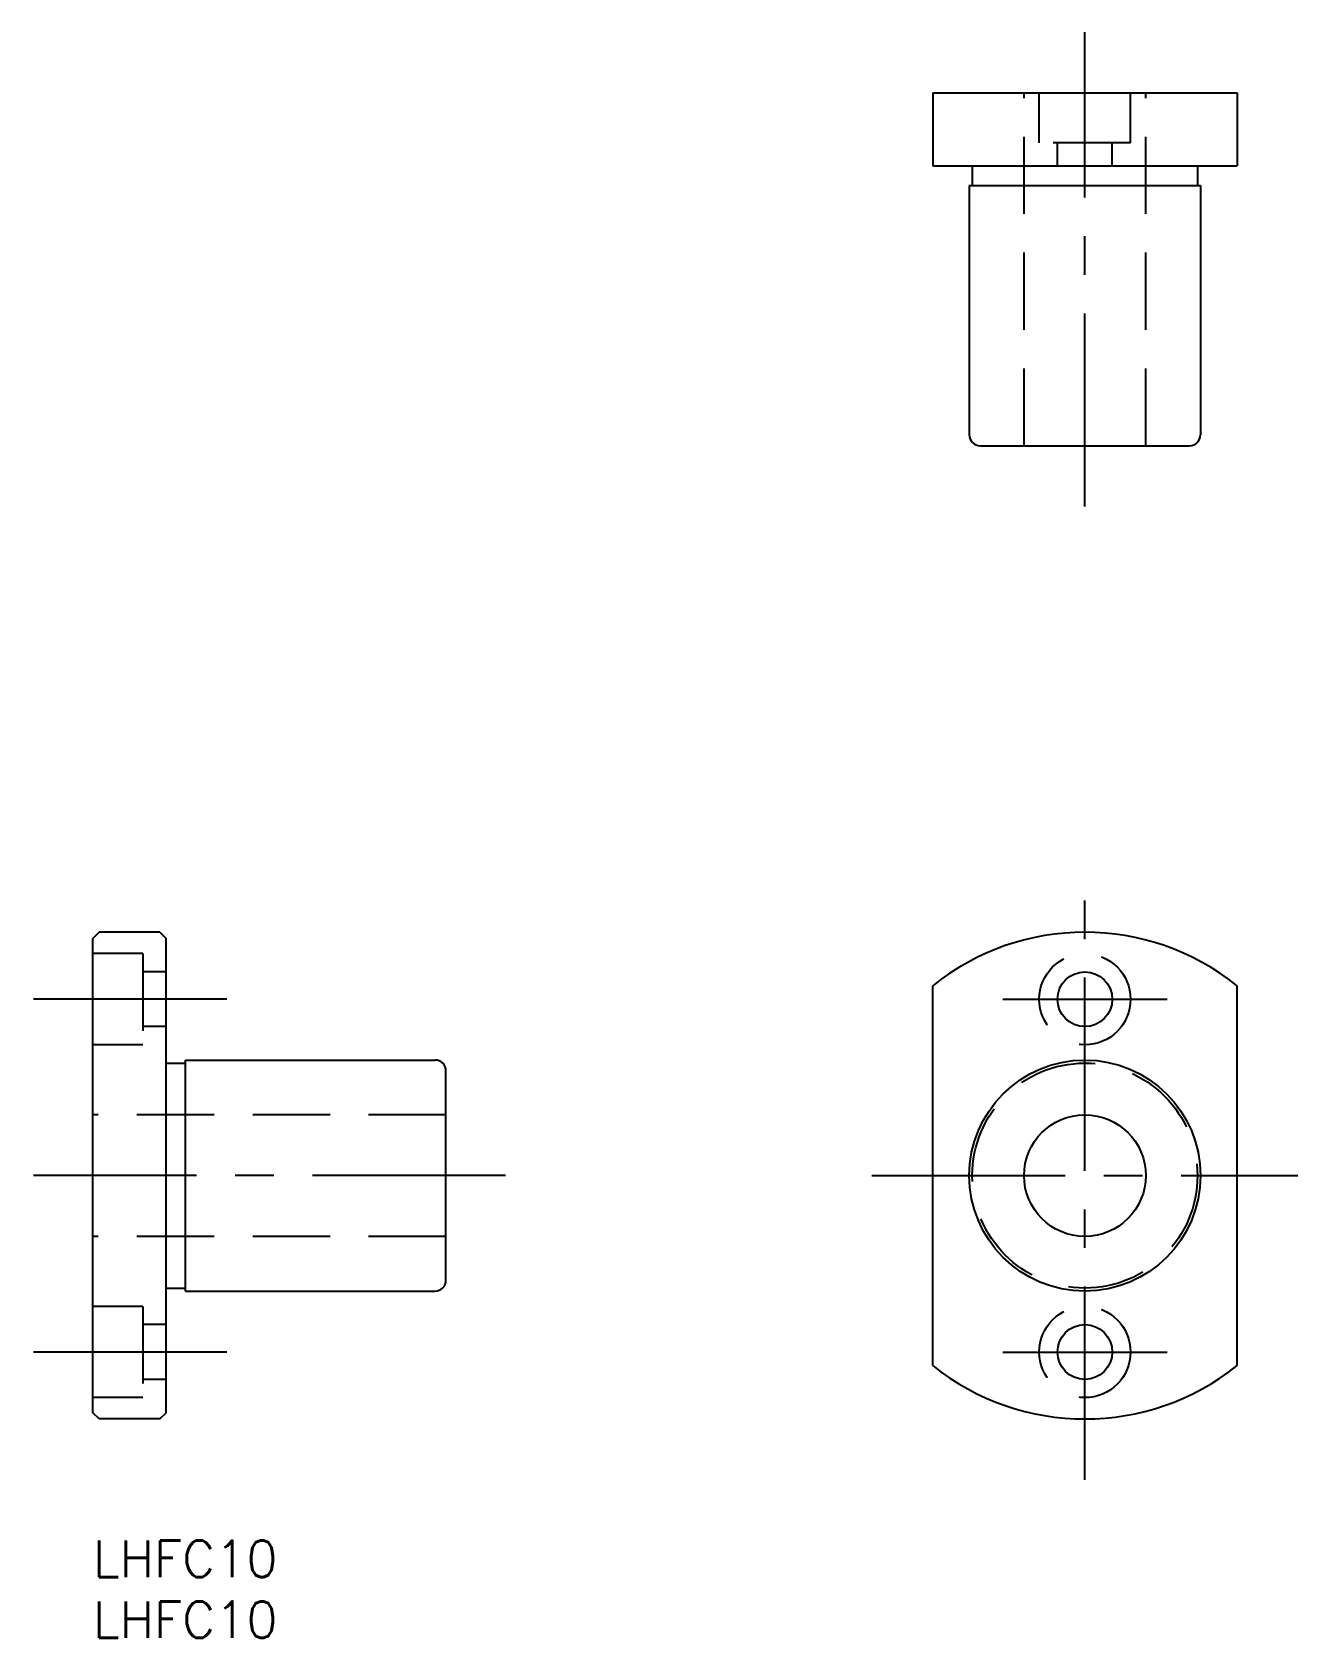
# Model space of a CAD drawing. Extents: x -5 to 99, y -8 to 124.
import ezdxf

# ---------------------------------------------------------------- set-up
doc = ezdxf.new("R2010")
doc.units = 0
doc.header["$LTSCALE"] = 0.5
doc.linetypes.add('CENTER', pattern=[50.8, 31.75, -6.35, 6.35, -6.35])
doc.linetypes.add('DASHED', pattern=[19.05, 12.7, -6.35])
for name, color, linetype in [('MSM_CENTER', 1, 'CENTER'), ('MSM_CONTINUOUS', 7, 'CONTINUOUS'), ('MSM_DASHED', 4, 'DASHED'), ('MSM_PART_NUMBER', 7, 'CONTINUOUS')]:
    doc.layers.add(name, color=color, linetype=linetype)
doc.styles.get("Standard").update_dxf_attribs({"font": 'txt.shx', "height": 3, "bigfont": 'bigfont.shx'})

# ---------------------------------------------------------------- blocks, each defined once
blk = doc.blocks.new('*U10')
at = {"layer": 'MSM_PART_NUMBER'}
blk.add_text('LHFC10', height=3, dxfattribs=at).set_placement((0, -3))
blk = doc.blocks.new('*U11')
at = {"layer": 'MSM_PART_NUMBER'}
blk.add_text('LHFC10', height=3, dxfattribs=at).set_placement((0, -8))

msp = doc.modelspace()

# ---------------------------------------------------------------- linework, layer by layer
at = {"layer": 'MSM_CENTER'}
for p, q in [((81.5, 85), (81.5, 124)), ((81.5, 5), (81.5, 55)), ((11, 44.5), (-5, 44.5)), ((74.75, 44.5), (88.25, 44.5)), ((33.9, 30), (-4.9, 30)), ((64, 30), (99, 30)), ((11, 15.5), (-5, 15.5)), ((74.75, 15.5), (88.25, 15.5))]:
    msp.add_line(p, q, dxfattribs=at)
at = {"layer": 'MSM_CONTINUOUS'}
for p, q in [((69, 119), (69, 113)), ((69, 119), (94, 119)), ((94, 119), (94, 113)), ((69, 113), (94, 113)), ((72.25, 113), (72.25, 111.4)), ((90.75, 113), (90.75, 111.4)), ((72, 111.4), (72, 90.9)), ((72, 111.4), (91, 111.4)), ((91, 111.4), (91, 90.9)), ((72, 107.625), (72.0001, 107.625)), ((72.9, 90), (90.1, 90)), ((0.5, 50), (0, 49.5)), ((0, 10.5), (0, 49.5)), ((5.5, 50), (0.5, 50)), ((5.5, 50), (6, 49.5)), ((6, 10.5), (6, 49.5)), ((69, 14.3875), (69, 45.6125)), ((94, 14.3875), (94, 45.6125)), ((6, 39.25), (7.6, 39.25)), ((7.6, 39.5), (28.1, 39.5)), ((7.6, 20.5), (7.6, 39.5)), ((29, 21.4), (29, 38.6)), ((6, 20.75), (7.6, 20.75)), ((7.6, 20.5), (28.1, 20.5)), ((11.375, 20.5), (11.375, 20.5001)), ((0.5, 10), (0, 10.5)), ((5.5, 10), (0.5, 10)), ((5.5, 10), (6, 10.5))]:
    msp.add_line(p, q, dxfattribs=at)
for centre, radius in [((81.5, 44.5), 2.25), ((81.5, 30), 9.5), ((81.5, 30), 5), ((81.5, 15.5), 2.25)]:
    msp.add_circle(centre, radius, dxfattribs=at)
for centre, radius, start, end in [((72.9, 90.9), 0.9, 180, 270), ((90.1, 90.9), 0.9, 270, 0), ((81.5, 30), 20, 51.317813, 128.682187), ((28.1, 38.6), 0.9, 0, 90), ((28.1, 21.4), 0.9, 270, 0), ((81.5, 30), 20, 231.317813, 308.682187)]:
    msp.add_arc(centre, radius, start, end, dxfattribs=at)
at = {"layer": 'MSM_DASHED'}
for p, q in [((76.5, 90), (76.5, 119)), ((77.75, 114.9), (77.75, 119)), ((85.25, 114.9), (85.25, 119)), ((86.5, 90), (86.5, 119)), ((85.25, 114.9), (77.75, 114.9)), ((79.25, 113), (79.25, 114.9)), ((83.75, 113), (83.75, 114.9)), ((4.1, 48.25), (0, 48.25)), ((4.1, 48.25), (4.1, 40.75)), ((6, 46.75), (4.1, 46.75)), ((6, 42.25), (4.1, 42.25)), ((4.1, 40.75), (0, 40.75)), ((29, 35), (0, 35)), ((29, 25), (0, 25)), ((4.1, 19.25), (0, 19.25)), ((4.1, 19.25), (4.1, 11.75)), ((6, 17.75), (4.1, 17.75)), ((6, 13.25), (4.1, 13.25)), ((4.1, 11.75), (0, 11.75))]:
    msp.add_line(p, q, dxfattribs=at)
for centre, radius in [((81.5, 44.5), 3.75), ((81.5, 30), 9.25), ((81.5, 15.5), 3.75)]:
    msp.add_circle(centre, radius, dxfattribs=at)

# ---------------------------------------------------------------- block references
at = {"layer": 'MSM_CONTINUOUS'}
for name in ['*U10', '*U11']:
    msp.add_blockref(name, (0, 0), dxfattribs=at)

doc.saveas('drawing.dxf')
